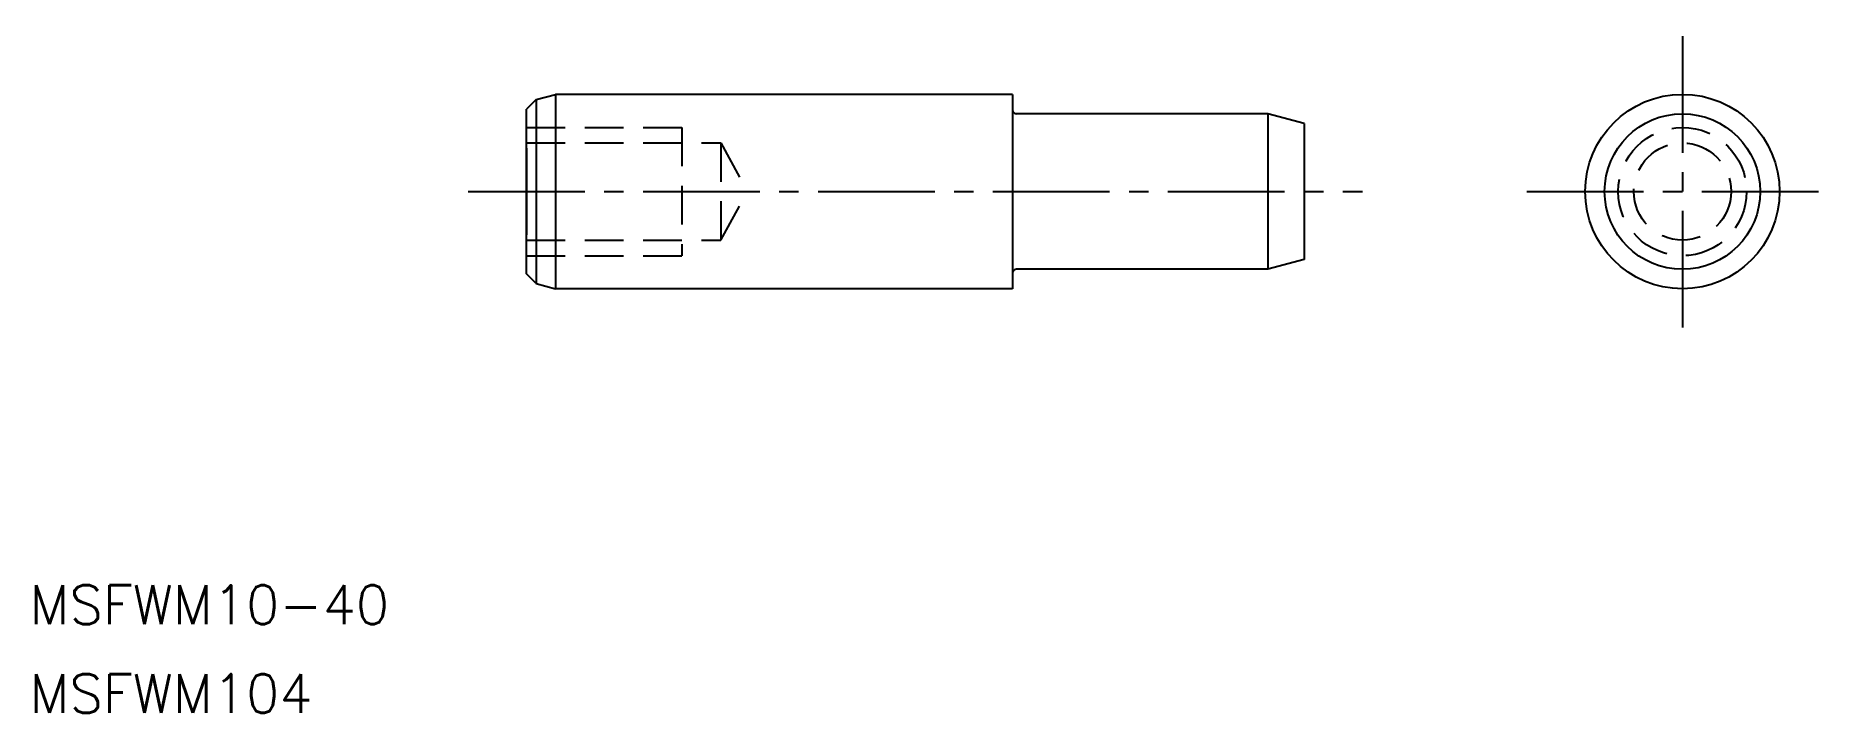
# Model space of a CAD drawing. Extents: x 372.9 to 465.6, y 139.6 to 174.4.
import ezdxf

# ---------------------------------------------------------------- set-up
doc = ezdxf.new("R2010")
doc.units = 0
doc.header["$LTSCALE"] = 8
doc.linetypes.add('CENTER2', pattern=[1.125, 0.75, -0.125, 0.125, -0.125])
doc.linetypes.add('HIDDEN', pattern=[0.375, 0.25, -0.125])
doc.layers.get('0').update_dxf_attribs({"linetype": 'CONTINUOUS'})
doc.layers.add('CENTER', color=1, linetype='CENTER2')
doc.styles.get("Standard").update_dxf_attribs({"font": 'TXT', "bigfont": 'BIGFONT'})

msp = doc.modelspace()

# ---------------------------------------------------------------- linework, layer by layer
at = {"color": 7, "linetype": 'CONTINUOUS'}
for p, q in [((398.642, 171.125), (398.142, 170.625)), ((398.142, 162.161), (398.142, 170.625)), ((398.642, 171.125), (399.642, 171.393)), ((398.642, 171.125), (398.642, 161.661)), ((399.642, 171.393), (399.642, 161.393)), ((423.142, 171.393), (399.642, 171.393)), ((423.142, 171.393), (423.142, 161.393)), ((436.276, 170.393), (423.342, 170.393)), ((438.142, 169.893), (436.276, 170.393)), ((436.276, 170.393), (436.276, 162.393)), ((438.142, 169.893), (438.142, 162.893)), ((398.142, 168.625), (398.142, 164.161)), ((436.276, 162.393), (423.342, 162.393)), ((438.142, 162.893), (436.276, 162.393)), ((398.642, 161.661), (398.142, 162.161)), ((398.642, 161.661), (399.642, 161.393)), ((423.142, 161.393), (399.642, 161.393))]:
    msp.add_line(p, q, dxfattribs=at)
at = {"color": 3, "linetype": 'HIDDEN'}
for p, q in [((398.142, 169.693), (406.142, 169.693)), ((406.142, 169.693), (406.142, 163.093)), ((398.142, 168.893), (408.142, 168.893)), ((408.142, 168.893), (408.142, 163.893)), ((408.142, 168.893), (409.507, 166.393)), ((408.142, 163.893), (409.507, 166.393)), ((398.142, 163.893), (408.142, 163.893)), ((398.142, 163.093), (406.142, 163.093))]:
    msp.add_line(p, q, dxfattribs=at)
at = {"color": 7, "linetype": 'CONTINUOUS'}
for radius in [5, 4]:
    msp.add_circle((457.604, 166.393), radius, dxfattribs=at)
at = {"color": 3, "linetype": 'HIDDEN'}
for radius in [3.3, 2.5]:
    msp.add_circle((457.604, 166.393), radius, dxfattribs=at)
at = {"color": 7, "linetype": 'CONTINUOUS'}
for centre, start, end in [((423.342, 170.593), 180, 270), ((423.342, 162.193), 90, 180)]:
    msp.add_arc(centre, 0.2, start, end, dxfattribs=at)
at = {"layer": 'CENTER', "color": 1, "linetype": 'CENTER2'}
for p, q in [((457.604, 174.393), (457.604, 158.393)), ((395.142, 166.393), (441.142, 166.393)), ((449.604, 166.393), (465.604, 166.393))]:
    msp.add_line(p, q, dxfattribs=at)

# ---------------------------------------------------------------- texts
at = {"color": 7, "linetype": 'CONTINUOUS'}
for s, p in [('MSFWM10-40', (372.576, 144.14)), ('MSFWM104', (372.576, 139.569))]:
    msp.add_text(s, height=2, dxfattribs=at).set_placement(p)

doc.saveas('drawing.dxf')
